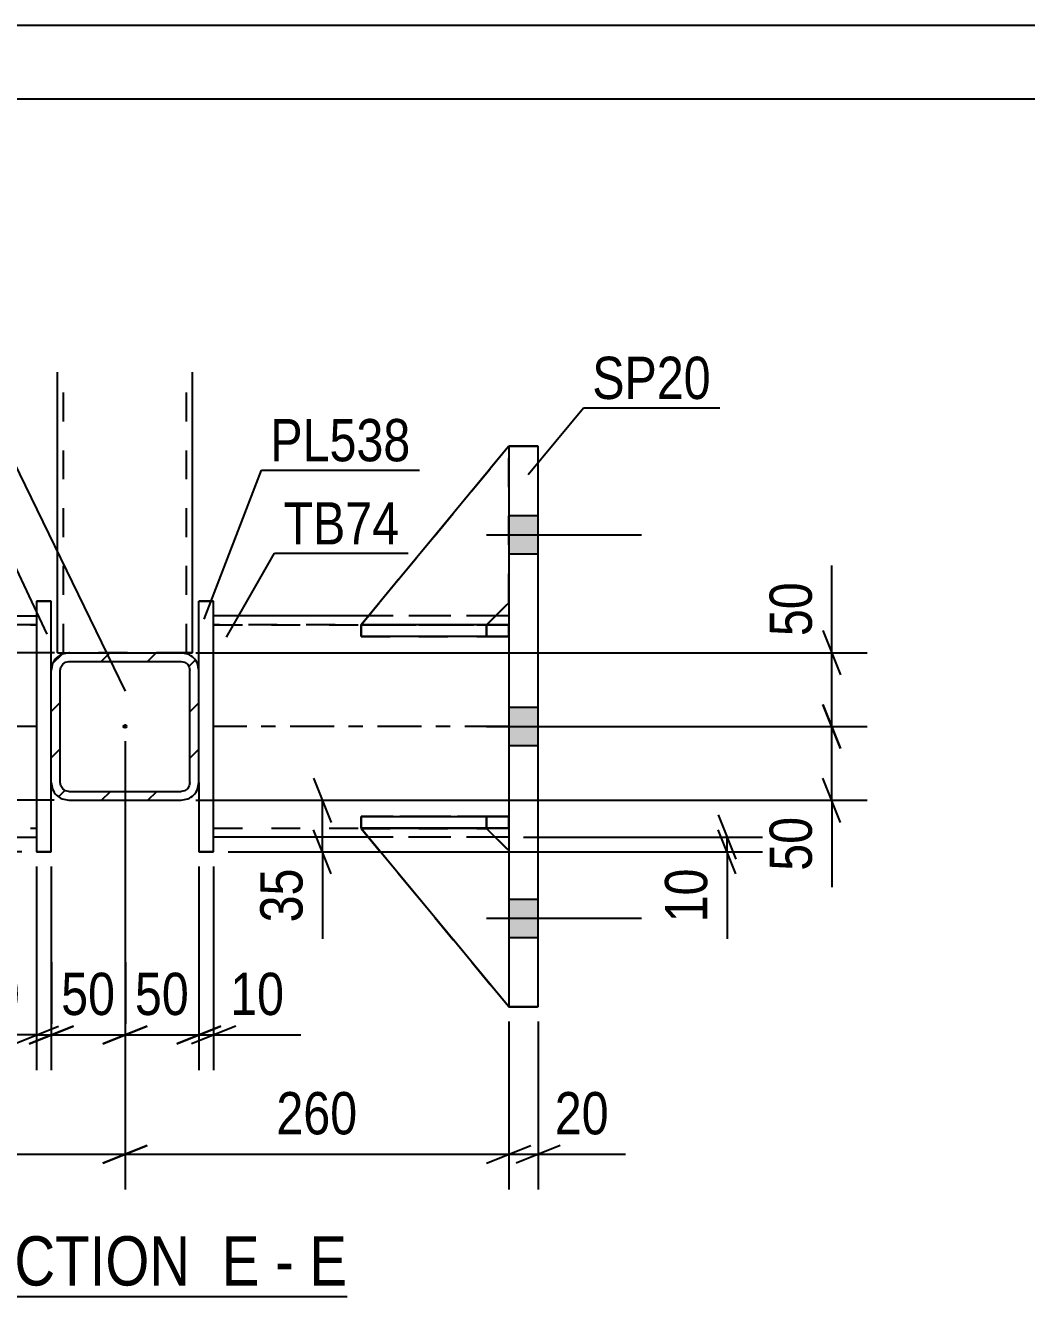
# Model space of a CAD drawing. Header units: millimetres. Extents: x 0 to 594, y 0 to 420.
# Drawn here: x 444.8 to 512.6, y 333.8 to 420 of the extents above; entities that cross this region are included whole.
import ezdxf

# ---------------------------------------------------------------- set-up
doc = ezdxf.new("R2010")
doc.units = ezdxf.units.MM
doc.linetypes.add('DXK_LINE_DOT2', pattern=[3.9198, 1.9599, -1.9599])
doc.linetypes.add('DXK_LINE_DOT3', pattern=[5.9187, 2.979, -0.9799, 0.9799, -0.9799])
doc.styles.add('Arial Narrow', font='ARIALN.TTF', dxfattribs={"height": 0.2})

# ---------------------------------------------------------------- blocks, each defined once
blk = doc.blocks.new('Unknown-570345727-1133')
at = {"color": 5, "linetype": 'Continuous'}
for p, q in [((594, 420), (0, 420)), ((589, 415), (5, 415))]:
    blk.add_line(p, q, dxfattribs=at)
blk = doc.blocks.new('Unknown-570345727-15 - 3614')
at = {"color": 6, "linetype": 'Continuous'}
blk.add_line((438.914, 333.822), (466.56, 333.822), dxfattribs=at)
at = {"color": 0, "linetype": 'Continuous'}
for points in [[(457.022, 334.572), (457.022, 338.072), (438.914, 338.072), (438.914, 334.572)], [(460.629, 334.572), (460.629, 338.072), (458.072, 338.072), (458.072, 334.572)], [(462.954, 334.572), (462.954, 338.072), (461.679, 338.072), (461.679, 334.572)], [(466.56, 334.572), (466.56, 338.072), (464.004, 338.072), (464.004, 334.572)]]:
    blk.add_wipeout(points, dxfattribs=at)
at = {"color": 7, "linetype": 'Continuous', "style": 'Arial Narrow'}
for s, height, p in [('SECTION ', 3.3405, (438.914, 334.572)), ('E', 3.34, (458.072, 334.572)), ('E', 3.34, (464.004, 334.572)), ('-', 3.34, (461.679, 334.572))]:
    blk.add_text(s, height=height, dxfattribs=at).set_placement(p)
blk = doc.blocks.new('Part-570345727-3645 - 3614')
at = {"color": 2, "linetype": 'Continuous'}
for p, q in [((445.514, 380.972), (445.514, 380.972)), ((446.514, 380.972), (445.514, 380.972)), ((445.514, 380.972), (445.514, 363.972)), ((446.514, 380.972), (446.514, 380.972)), ((446.514, 376.273), (446.514, 380.972)), ((446.514, 363.972), (446.514, 368.673)), ((445.514, 363.972), (445.514, 363.972)), ((445.514, 363.972), (446.514, 363.972)), ((446.514, 363.972), (446.514, 363.972))]:
    blk.add_line(p, q, dxfattribs=at)
at = {"color": 7, "linetype": 'DXK_LINE_DOT2'}
for p, q in [((445.514, 380.972), (446.514, 380.972)), ((446.514, 368.673), (446.514, 376.273)), ((446.514, 363.972), (445.514, 363.972))]:
    blk.add_line(p, q, dxfattribs=at)
blk = doc.blocks.new('Part-570345727-3693 - 3614')
at = {"color": 2, "linetype": 'Continuous'}
for p, q in [((425.513, 379.972), (426.404, 379.972)), ((435.01, 379.972), (445.514, 379.972)), ((425.513, 364.972), (426.424, 364.972)), ((435.026, 364.972), (445.514, 364.972))]:
    blk.add_line(p, q, dxfattribs=at)
at = {"color": 7, "linetype": 'DXK_LINE_DOT2'}
for p, q in [((425.513, 379.972), (445.514, 379.972)), ((425.513, 379.972), (425.513, 379.972)), ((425.513, 379.972), (425.513, 364.972)), ((425.513, 379.372), (445.514, 379.372)), ((445.514, 379.372), (425.513, 379.372)), ((426.404, 379.972), (435.01, 379.972)), ((445.514, 379.972), (445.514, 379.972)), ((445.514, 379.972), (445.514, 364.972)), ((425.513, 365.572), (445.514, 365.572)), ((425.513, 365.572), (445.514, 365.572)), ((425.513, 364.972), (445.514, 364.972)), ((426.424, 364.972), (435.026, 364.972))]:
    blk.add_line(p, q, dxfattribs=at)
at = {"color": 7, "linetype": 'DXK_LINE_DOT3'}
blk.add_line((445.514, 372.472), (425.513, 372.472), dxfattribs=at)
blk = doc.blocks.new('Part-570345727-3669 - 3614')
at = {"color": 7, "linetype": 'DXK_LINE_DOT2'}
for p, q in [((467.514, 365.572), (467.514, 366.372)), ((467.514, 366.372), (476.014, 366.372)), ((477.514, 366.372), (467.514, 366.372)), ((476.014, 365.572), (476.014, 366.372)), ((476.014, 366.372), (477.514, 366.372)), ((477.514, 365.572), (477.514, 366.372)), ((476.014, 365.572), (467.514, 365.572)), ((467.514, 365.572), (477.514, 365.572)), ((477.514, 365.572), (476.014, 365.572)), ((477.514, 365.572), (477.514, 365.572))]:
    blk.add_line(p, q, dxfattribs=at)
blk = doc.blocks.new('Part-570345727-3640 - 3614')
at = {"color": 2, "linetype": 'Continuous'}
for p, q in [((456.514, 380.972), (456.514, 380.972)), ((457.514, 380.972), (456.514, 380.972)), ((456.514, 376.273), (456.514, 380.972)), ((457.514, 380.972), (457.514, 380.972)), ((457.514, 363.972), (457.514, 380.972)), ((456.514, 368.673), (456.514, 363.972)), ((456.514, 363.972), (456.514, 363.972)), ((456.514, 363.972), (457.514, 363.972)), ((457.514, 363.972), (457.514, 363.972))]:
    blk.add_line(p, q, dxfattribs=at)
at = {"color": 7, "linetype": 'DXK_LINE_DOT2'}
for p, q in [((456.514, 380.972), (457.514, 380.972)), ((456.514, 368.673), (456.514, 376.273)), ((457.514, 363.972), (456.514, 363.972))]:
    blk.add_line(p, q, dxfattribs=at)
blk = doc.blocks.new('Bolt-570345727-3616 - 3614')
at = {"linetype": 'Continuous'}
for points in [[(479.514, 384.171), (479.514, 386.771), (477.514, 386.771), (477.514, 384.171)], [(479.514, 384.171), (479.514, 386.771), (477.514, 386.771), (477.514, 384.171)], [(479.514, 384.171), (479.514, 386.771), (477.514, 386.771), (477.514, 384.171)], [(479.514, 371.171), (479.514, 373.771), (477.514, 373.771), (477.514, 371.171)], [(479.514, 371.171), (479.514, 373.771), (477.514, 373.771), (477.514, 371.171)], [(479.514, 358.171), (479.514, 360.771), (477.514, 360.771), (477.514, 358.171)], [(479.514, 358.171), (479.514, 360.771), (477.514, 360.771), (477.514, 358.171)], [(479.514, 358.171), (479.514, 360.771), (477.514, 360.771), (477.514, 358.171)]]:
    blk.add_hatch(color=1, dxfattribs=at).paths.add_polyline_path(points)
at = {"color": 1, "linetype": 'Continuous'}
for p, q in [((477.514, 386.771), (479.514, 386.771)), ((477.514, 386.771), (479.514, 386.771)), ((477.514, 386.771), (479.514, 386.771)), ((476.014, 385.471), (486.514, 385.471)), ((476.014, 385.471), (486.514, 385.471)), ((476.014, 385.471), (486.514, 385.471)), ((477.514, 384.171), (479.514, 384.171)), ((477.514, 384.171), (479.514, 384.171)), ((477.514, 384.171), (479.514, 384.171)), ((477.514, 373.771), (479.514, 373.771)), ((477.514, 373.771), (479.514, 373.771)), ((476.014, 372.471), (486.514, 372.471)), ((476.014, 372.471), (486.514, 372.471)), ((477.514, 371.171), (479.514, 371.171)), ((477.514, 371.171), (479.514, 371.171)), ((477.514, 360.771), (479.514, 360.771)), ((477.514, 360.771), (479.514, 360.771)), ((477.514, 360.771), (479.514, 360.771)), ((476.014, 359.471), (486.514, 359.471)), ((476.014, 359.471), (486.514, 359.471)), ((476.014, 359.471), (486.514, 359.471)), ((477.514, 358.171), (479.514, 358.171)), ((477.514, 358.171), (479.514, 358.171)), ((477.514, 358.171), (479.514, 358.171))]:
    blk.add_line(p, q, dxfattribs=at)
blk = doc.blocks.new('Part-570345727-3662 - 3614')
at = {"color": 2, "linetype": 'Continuous'}
for p, q in [((477.514, 391.471), (479.514, 391.471)), ((477.514, 391.471), (477.514, 391.471)), ((477.514, 391.471), (477.514, 353.471)), ((479.514, 391.471), (479.514, 391.471)), ((479.514, 353.471), (479.514, 391.471)), ((479.514, 353.471), (477.514, 353.471))]:
    blk.add_line(p, q, dxfattribs=at)
at = {"color": 7, "linetype": 'DXK_LINE_DOT2'}
for p, q in [((479.514, 391.471), (477.514, 391.471)), ((477.514, 353.471), (477.514, 353.471)), ((477.514, 353.471), (479.514, 353.471)), ((479.514, 353.471), (479.514, 353.471))]:
    blk.add_line(p, q, dxfattribs=at)
blk = doc.blocks.new('Part-570345727-3668 - 3614')
at = {"color": 7, "linetype": 'DXK_LINE_DOT2'}
for p, q in [((467.514, 378.572), (467.514, 379.372)), ((467.514, 379.372), (476.014, 379.372)), ((477.514, 379.372), (467.514, 379.372)), ((476.014, 378.572), (476.014, 379.372)), ((476.014, 379.372), (477.514, 379.372)), ((477.514, 378.572), (477.514, 379.372)), ((476.014, 378.572), (467.514, 378.572)), ((467.514, 378.572), (477.514, 378.572)), ((477.514, 378.572), (476.014, 378.572)), ((477.514, 378.572), (477.514, 378.572))]:
    blk.add_line(p, q, dxfattribs=at)
blk = doc.blocks.new('Part-570345727-3670 - 3614')
at = {"color": 2, "linetype": 'Continuous'}
for p, q in [((467.522, 379.372), (467.514, 379.372)), ((467.514, 379.372), (467.514, 378.572)), ((477.514, 379.372), (468.34, 379.372)), ((477.514, 379.372), (477.514, 379.372)), ((477.514, 379.372), (477.514, 378.572)), ((477.514, 378.572), (467.514, 378.572)), ((477.514, 378.572), (477.514, 378.572))]:
    blk.add_line(p, q, dxfattribs=at)
at = {"color": 7, "linetype": 'DXK_LINE_DOT2'}
for p, q in [((468.34, 379.372), (467.522, 379.372)), ((476.014, 379.372), (467.522, 379.372)), ((477.514, 379.372), (476.014, 379.372)), ((476.014, 379.372), (476.014, 378.572)), ((477.514, 379.372), (477.514, 378.572)), ((467.514, 378.572), (476.014, 378.572)), ((476.014, 378.572), (477.514, 378.572))]:
    blk.add_line(p, q, dxfattribs=at)
blk = doc.blocks.new('Part-570345727-3671 - 3614')
at = {"color": 2, "linetype": 'Continuous'}
for p, q in [((467.514, 366.372), (477.514, 366.372)), ((467.514, 366.372), (467.514, 365.572)), ((477.514, 366.372), (477.514, 366.372)), ((477.514, 366.372), (477.514, 365.572)), ((477.514, 365.572), (467.514, 365.572)), ((477.514, 365.572), (477.514, 365.572))]:
    blk.add_line(p, q, dxfattribs=at)
at = {"color": 7, "linetype": 'DXK_LINE_DOT2'}
for p, q in [((476.014, 366.372), (467.514, 366.372)), ((477.514, 366.372), (476.014, 366.372)), ((476.014, 366.372), (476.014, 365.572)), ((477.514, 366.372), (477.514, 365.572)), ((467.514, 365.572), (476.014, 365.572)), ((476.014, 365.572), (477.514, 365.572))]:
    blk.add_line(p, q, dxfattribs=at)
blk = doc.blocks.new('Part-570345727-3672 - 3614')
at = {"color": 7, "linetype": 'DXK_LINE_DOT2'}
for p, q in [((477.514, 391.472), (467.514, 379.362)), ((467.514, 379.362), (477.514, 391.472)), ((477.514, 380.862), (477.514, 391.472)), ((476.014, 379.362), (477.514, 380.862)), ((476.014, 379.362), (477.514, 380.862)), ((467.514, 379.362), (476.014, 379.362)), ((467.514, 379.362), (467.514, 379.362)), ((476.014, 379.362), (467.514, 379.362)), ((476.014, 379.362), (476.014, 379.362))]:
    blk.add_line(p, q, dxfattribs=at)
blk = doc.blocks.new('Part-570345727-3673 - 3614')
at = {"color": 2, "linetype": 'Continuous'}
for p, q in [((477.514, 391.472), (467.514, 379.362)), ((476.024, 379.372), (477.514, 380.862)), ((468.34, 379.362), (467.514, 379.362)), ((467.514, 379.362), (467.514, 379.362))]:
    blk.add_line(p, q, dxfattribs=at)
at = {"color": 7, "linetype": 'DXK_LINE_DOT2'}
for p, q in [((467.514, 379.362), (477.514, 391.472)), ((477.514, 380.862), (477.514, 391.472)), ((476.014, 379.362), (477.514, 380.862)), ((476.014, 379.362), (467.514, 379.362)), ((476.014, 379.362), (468.34, 379.362)), ((476.014, 379.362), (476.024, 379.372)), ((476.014, 379.362), (476.014, 379.362))]:
    blk.add_line(p, q, dxfattribs=at)
blk = doc.blocks.new('Part-570345727-3674 - 3614')
at = {"color": 7, "linetype": 'DXK_LINE_DOT2'}
for p, q in [((467.514, 365.561), (476.014, 365.561)), ((477.514, 353.472), (467.514, 365.561)), ((467.514, 365.561), (467.514, 365.561)), ((476.014, 365.561), (467.514, 365.561)), ((467.514, 365.561), (477.514, 353.472)), ((476.014, 365.561), (477.514, 364.061)), ((476.014, 365.561), (476.014, 365.561)), ((477.514, 364.061), (476.014, 365.561)), ((477.514, 364.061), (477.514, 353.472))]:
    blk.add_line(p, q, dxfattribs=at)
blk = doc.blocks.new('Part-570345727-3675 - 3614')
at = {"color": 2, "linetype": 'Continuous'}
for p, q in [((467.514, 365.562), (467.514, 365.561)), ((476.014, 365.561), (467.514, 365.561)), ((477.514, 353.472), (467.514, 365.561)), ((476.014, 365.562), (476.014, 365.561)), ((477.514, 364.061), (476.014, 365.561))]:
    blk.add_line(p, q, dxfattribs=at)
at = {"color": 7, "linetype": 'DXK_LINE_DOT2'}
for p, q in [((467.514, 365.562), (476.014, 365.562)), ((477.514, 353.472), (467.514, 365.562)), ((476.014, 365.562), (477.514, 364.062)), ((477.514, 364.062), (477.514, 353.472))]:
    blk.add_line(p, q, dxfattribs=at)
blk = doc.blocks.new('Part-570345727-3688 - 3614')
at = {"color": 2, "linetype": 'Continuous'}
for p, q in [((468.017, 379.971), (457.514, 379.971)), ((477.514, 379.971), (476.623, 379.971)), ((468.002, 364.971), (457.514, 364.971)), ((477.514, 364.971), (476.604, 364.971))]:
    blk.add_line(p, q, dxfattribs=at)
at = {"color": 7, "linetype": 'DXK_LINE_DOT2'}
for p, q in [((477.514, 379.971), (457.514, 379.971)), ((457.514, 379.971), (457.514, 379.971)), ((457.514, 364.971), (457.514, 379.971)), ((477.514, 379.371), (457.514, 379.371)), ((457.514, 379.371), (477.514, 379.371)), ((476.623, 379.971), (468.017, 379.971)), ((477.514, 379.971), (477.514, 379.971)), ((477.514, 379.971), (477.514, 364.971)), ((457.514, 365.571), (477.514, 365.571)), ((457.514, 365.571), (477.514, 365.571)), ((477.514, 364.971), (457.514, 364.971)), ((476.604, 364.971), (468.002, 364.971))]:
    blk.add_line(p, q, dxfattribs=at)
at = {"color": 7, "linetype": 'DXK_LINE_DOT3'}
blk.add_line((477.514, 372.471), (457.514, 372.471), dxfattribs=at)
blk = doc.blocks.new('Part-570345727-3706 - 3614')
at = {"linetype": 'Continuous'}
h = blk.add_hatch(dxfattribs=at)
h.set_pattern_fill('', scale=0.7, style=0, pattern_type=0)
h.set_pattern_definition([(45, (447.2544, 377.3818), (-1.57154, 1.57154), [])])
h.paths.add_polyline_path([(447.714, 377.473), (447.254, 377.382), (446.865, 377.122), (446.605, 376.732), (446.514, 376.273), (446.514, 368.673), (446.605, 368.214), (446.865, 367.825), (447.254, 367.565), (447.714, 367.473), (455.314, 367.473), (455.773, 367.565), (456.162, 367.825), (456.422, 368.214), (456.514, 368.673), (456.514, 376.273), (456.422, 376.732), (456.162, 377.122), (455.773, 377.382), (455.314, 377.473)])
h.paths.add_polyline_path([(455.314, 376.873), (455.543, 376.827), (455.738, 376.697), (455.868, 376.503), (455.914, 376.273), (455.914, 368.673), (455.868, 368.444), (455.738, 368.249), (455.543, 368.119), (455.314, 368.073), (447.714, 368.073), (447.484, 368.119), (447.289, 368.249), (447.159, 368.444), (447.114, 368.673), (447.114, 376.273), (447.159, 376.503), (447.289, 376.697), (447.484, 376.827), (447.714, 376.873)])
blk.add_hatch(color=246, dxfattribs=at).paths.add_polyline_path([(451.514, 372.373, -1), (451.514, 372.573, -1)])
at = {"color": 2, "linetype": 'Continuous'}
for p, q in [((447.714, 377.473), (447.254, 377.382)), ((447.714, 377.473), (447.714, 377.473)), ((447.714, 377.473), (455.314, 377.473)), ((455.314, 377.473), (455.314, 377.473)), ((455.773, 377.382), (455.314, 377.473)), ((446.605, 376.732), (446.514, 376.273)), ((447.159, 376.503), (447.289, 376.697)), ((447.289, 376.697), (447.484, 376.827)), ((447.484, 376.827), (447.714, 376.873)), ((447.714, 376.873), (447.714, 376.873)), ((447.714, 376.873), (455.314, 376.873)), ((455.314, 376.873), (455.314, 376.873)), ((455.314, 376.873), (455.543, 376.827)), ((455.543, 376.827), (455.738, 376.697)), ((455.738, 376.697), (455.868, 376.503)), ((456.514, 376.273), (456.422, 376.732)), ((446.514, 376.273), (446.514, 376.273)), ((446.514, 368.673), (446.514, 376.273)), ((447.114, 376.273), (447.159, 376.503)), ((447.114, 376.273), (447.114, 376.273)), ((447.114, 368.673), (447.114, 376.273)), ((455.868, 376.503), (455.914, 376.273)), ((455.914, 376.273), (455.914, 376.273)), ((455.914, 368.673), (455.914, 376.273)), ((456.514, 376.273), (456.514, 376.273)), ((456.514, 368.673), (456.514, 376.273)), ((446.514, 368.673), (446.514, 368.673)), ((446.514, 368.673), (446.605, 368.214)), ((447.114, 368.673), (447.114, 368.673)), ((447.159, 368.444), (447.114, 368.673)), ((447.289, 368.249), (447.159, 368.444)), ((447.484, 368.119), (447.289, 368.249)), ((447.714, 368.073), (447.484, 368.119)), ((447.714, 368.073), (447.714, 368.073)), ((447.714, 368.073), (455.314, 368.073)), ((455.543, 368.119), (455.314, 368.073)), ((455.314, 368.073), (455.314, 368.073)), ((455.738, 368.249), (455.543, 368.119)), ((455.868, 368.444), (455.738, 368.249)), ((455.914, 368.673), (455.868, 368.444)), ((455.914, 368.673), (455.914, 368.673)), ((456.422, 368.214), (456.514, 368.673)), ((456.514, 368.673), (456.514, 368.673)), ((447.254, 367.565), (447.714, 367.473)), ((447.714, 367.473), (447.714, 367.473)), ((447.714, 367.473), (455.314, 367.473)), ((455.314, 367.473), (455.773, 367.565)), ((455.314, 367.473), (455.314, 367.473))]:
    blk.add_line(p, q, dxfattribs=at)
at = {"color": 7, "linetype": 'DXK_LINE_DOT3'}
blk.add_line((451.514, 372.473), (451.514, 372.473), dxfattribs=at)
at = {"color": 246, "linetype": 'DXK_LINE_DOT2'}
blk.add_line((451.514, 372.473), (451.514, 372.473), dxfattribs=at)
at = {"color": 246, "linetype": 'Continuous'}
blk.add_circle((451.514, 372.473), 0.1, dxfattribs=at)
at = {"color": 2, "linetype": 'Continuous'}
for centre, start, end in [((447.714, 376.273), 112.5, 157.5), ((455.314, 376.273), 22.5, 67.5), ((447.714, 368.673), 202.5, 247.5), ((455.314, 368.673), 292.5, 337.5)]:
    blk.add_arc(centre, 1.2, start, end, dxfattribs=at)
blk = doc.blocks.new('Part-570345727-3707 - 3614')
at = {"color": 2, "linetype": 'Continuous'}
for p, q in [((446.939, 377.473), (446.939, 396.483)), ((456.089, 377.473), (456.089, 396.483)), ((446.939, 377.473), (446.939, 377.473)), ((446.939, 377.473), (447.713, 377.473)), ((455.854, 377.473), (455.314, 377.473)), ((456.028, 377.473), (455.854, 377.473)), ((456.089, 377.473), (456.028, 377.473)), ((456.089, 377.473), (456.089, 377.473))]:
    blk.add_line(p, q, dxfattribs=at)
at = {"color": 7, "linetype": 'DXK_LINE_DOT2'}
for p, q in [((447.339, 377.473), (447.339, 396.483)), ((455.689, 377.473), (455.689, 396.483)), ((446.939, 377.473), (456.089, 377.473)), ((446.939, 377.473), (446.939, 377.473)), ((447.339, 377.473), (447.369, 377.473)), ((447.369, 377.473), (447.456, 377.473)), ((455.595, 377.473), (447.713, 377.473)), ((456.089, 377.473), (456.089, 377.473))]:
    blk.add_line(p, q, dxfattribs=at)
blk = doc.blocks.new('StraightDimension-570345727-3854 - 3614')
at = {"color": 7, "linetype": 'Continuous'}
for p, q in [((439.757, 368.973), (440.957, 365.973)), ((446.713, 367.473), (437.507, 367.473)), ((440.357, 363.972), (440.357, 367.473)), ((440.957, 362.472), (439.757, 365.472)), ((444.514, 363.972), (437.507, 363.972)), ((440.357, 363.972), (440.357, 358.066)), ((440.357, 363.972), (440.357, 358.066))]:
    blk.add_line(p, q, dxfattribs=at)
at = {"color": 0}
blk.add_wipeout([(439.607, 363.447), (435.407, 363.447), (435.407, 358.591), (439.607, 358.591)], dxfattribs=at)
at = {"color": 3, "style": 'Arial Narrow'}
blk.add_text('35', height=2.8633, rotation=90.00021, dxfattribs=at).set_placement((439.007, 359.191))
blk = doc.blocks.new('StraightDimension-570345727-3887 - 3614')
at = {"color": 7, "linetype": 'Continuous'}
for p, q in [((498.812, 373.971), (500.012, 370.971)), ((485.014, 372.471), (501.812, 372.471)), ((499.412, 367.473), (499.412, 372.471)), ((500.012, 365.973), (498.812, 368.973)), ((456.313, 367.473), (501.812, 367.473)), ((499.412, 367.473), (499.412, 361.567)), ((499.412, 367.473), (499.412, 361.567))]:
    blk.add_line(p, q, dxfattribs=at)
at = {"color": 0}
blk.add_wipeout([(498.662, 366.948), (494.462, 366.948), (494.462, 362.092), (498.662, 362.092)], dxfattribs=at)
at = {"color": 3, "style": 'Arial Narrow'}
blk.add_text('50', height=2.8633, rotation=90.00021, dxfattribs=at).set_placement((498.062, 362.692))
blk = doc.blocks.new('StraightDimension-570345727-3737 - 3614')
at = {"color": 7, "linetype": 'Continuous'}
for p, q in [((451.514, 371.474), (451.514, 349.16)), ((446.514, 362.972), (446.514, 349.16)), ((445.014, 350.96), (448.014, 352.16)), ((453.014, 352.16), (450.014, 350.96)), ((446.514, 351.56), (451.514, 351.56))]:
    blk.add_line(p, q, dxfattribs=at)
at = {"color": 0}
blk.add_wipeout([(451.442, 352.31), (451.442, 356.51), (446.585, 356.51), (446.585, 352.31)], dxfattribs=at)
at = {"color": 3, "style": 'Arial Narrow'}
blk.add_text('50', height=2.8633, dxfattribs=at).set_placement((447.185, 352.91))
blk = doc.blocks.new('StraightDimension-570345727-3875 - 3614')
at = {"color": 7, "linetype": 'Continuous'}
for p, q in [((408.013, 377.474), (408.013, 383.38)), ((408.013, 377.474), (408.013, 383.38)), ((407.413, 378.974), (408.613, 375.974)), ((446.738, 377.474), (405.163, 377.474)), ((408.013, 372.472), (408.013, 377.474)), ((408.613, 370.972), (407.413, 373.972)), ((418.013, 372.472), (405.163, 372.472))]:
    blk.add_line(p, q, dxfattribs=at)
at = {"color": 0}
blk.add_wipeout([(407.263, 382.855), (403.063, 382.855), (403.063, 377.999), (407.263, 377.999)], dxfattribs=at)
at = {"color": 3, "style": 'Arial Narrow'}
blk.add_text('50', height=2.8633, rotation=90.00021, dxfattribs=at).set_placement((406.663, 378.599))
blk = doc.blocks.new('StraightDimension-570345727-3812 - 3614')
at = {"color": 7, "linetype": 'Continuous'}
for p, q in [((477.514, 352.472), (477.514, 341.072)), ((479.514, 352.471), (479.514, 341.072)), ((476.014, 342.872), (479.014, 344.072)), ((481.014, 344.072), (478.014, 342.872)), ((477.514, 343.472), (479.514, 343.472)), ((479.514, 343.472), (485.42, 343.472)), ((479.514, 343.472), (485.42, 343.472))]:
    blk.add_line(p, q, dxfattribs=at)
at = {"color": 0}
blk.add_wipeout([(484.895, 344.222), (484.895, 348.422), (480.039, 348.422), (480.039, 344.222)], dxfattribs=at)
at = {"color": 3, "style": 'Arial Narrow'}
blk.add_text('20', height=2.8633, dxfattribs=at).set_placement((480.639, 344.822))
blk = doc.blocks.new('StraightDimension-570345727-3715 - 3614')
at = {"color": 7, "linetype": 'Continuous'}
for p, q in [((456.514, 362.972), (456.514, 349.16)), ((457.514, 362.972), (457.514, 349.16)), ((455.014, 350.96), (458.014, 352.16)), ((459.014, 352.16), (456.014, 350.96)), ((456.514, 351.56), (457.514, 351.56)), ((457.514, 351.56), (463.42, 351.56)), ((457.514, 351.56), (463.42, 351.56))]:
    blk.add_line(p, q, dxfattribs=at)
at = {"color": 0}
blk.add_wipeout([(462.895, 352.31), (462.895, 356.51), (458.039, 356.51), (458.039, 352.31)], dxfattribs=at)
at = {"color": 3, "style": 'Arial Narrow'}
blk.add_text('10', height=2.8633, dxfattribs=at).set_placement((458.639, 352.91))
blk = doc.blocks.new('StraightDimension-570345727-3725 - 3614')
at = {"color": 7, "linetype": 'Continuous'}
for p, q in [((451.514, 371.474), (451.514, 349.16)), ((456.514, 362.972), (456.514, 349.16)), ((450.014, 350.96), (453.014, 352.16)), ((458.014, 352.16), (455.014, 350.96)), ((451.514, 351.56), (456.514, 351.56))]:
    blk.add_line(p, q, dxfattribs=at)
at = {"color": 0}
blk.add_wipeout([(456.442, 352.31), (456.442, 356.51), (451.585, 356.51), (451.585, 352.31)], dxfattribs=at)
at = {"color": 3, "style": 'Arial Narrow'}
blk.add_text('50', height=2.8633, dxfattribs=at).set_placement((452.185, 352.91))
blk = doc.blocks.new('StraightDimension-570345727-3749 - 3614')
at = {"color": 7, "linetype": 'Continuous'}
for p, q in [((445.514, 362.972), (445.514, 349.16)), ((446.514, 362.972), (446.514, 349.16)), ((444.014, 350.96), (447.014, 352.16)), ((448.014, 352.16), (445.014, 350.96)), ((445.514, 351.56), (439.607, 351.56)), ((445.514, 351.56), (439.607, 351.56)), ((445.514, 351.56), (446.514, 351.56))]:
    blk.add_line(p, q, dxfattribs=at)
at = {"color": 0}
blk.add_wipeout([(444.989, 352.31), (444.989, 356.51), (440.132, 356.51), (440.132, 352.31)], dxfattribs=at)
at = {"color": 3, "style": 'Arial Narrow'}
blk.add_text('10', height=2.8633, dxfattribs=at).set_placement((440.732, 352.91))
blk = doc.blocks.new('StraightDimension-570345727-3776 - 3614')
at = {"color": 7, "linetype": 'Continuous'}
for p, q in [((451.514, 371.474), (451.514, 341.072)), ((425.513, 352.472), (425.513, 341.072)), ((427.013, 344.072), (424.013, 342.872)), ((450.014, 342.872), (453.014, 344.072)), ((425.513, 343.472), (451.514, 343.472))]:
    blk.add_line(p, q, dxfattribs=at)
at = {"color": 0}
blk.add_wipeout([(441.856, 344.222), (441.856, 348.422), (435.171, 348.422), (435.171, 344.222)], dxfattribs=at)
at = {"color": 3, "style": 'Arial Narrow'}
blk.add_text('260', height=2.8633, dxfattribs=at).set_placement((435.771, 344.822))
blk = doc.blocks.new('StraightDimension-570345727-3865 - 3614')
at = {"color": 7, "linetype": 'Continuous'}
for p, q in [((407.413, 373.972), (408.613, 370.972)), ((418.013, 372.472), (405.163, 372.472)), ((408.013, 367.473), (408.013, 372.472)), ((408.613, 365.973), (407.413, 368.973)), ((446.713, 367.473), (405.163, 367.473)), ((408.013, 367.473), (408.013, 361.567)), ((408.013, 367.473), (408.013, 361.567))]:
    blk.add_line(p, q, dxfattribs=at)
at = {"color": 0}
blk.add_wipeout([(407.263, 366.948), (403.063, 366.948), (403.063, 362.092), (407.263, 362.092)], dxfattribs=at)
at = {"color": 3, "style": 'Arial Narrow'}
blk.add_text('50', height=2.8633, rotation=90.00021, dxfattribs=at).set_placement((406.663, 362.692))
blk = doc.blocks.new('StraightDimension-570345727-3794 - 3614')
at = {"color": 7, "linetype": 'Continuous'}
for p, q in [((451.514, 371.474), (451.514, 341.072)), ((477.514, 352.472), (477.514, 341.072)), ((453.014, 344.072), (450.014, 342.872)), ((476.014, 342.872), (479.014, 344.072)), ((451.514, 343.472), (477.514, 343.472))]:
    blk.add_line(p, q, dxfattribs=at)
at = {"color": 0}
blk.add_wipeout([(467.856, 344.222), (467.856, 348.422), (461.172, 348.422), (461.172, 344.222)], dxfattribs=at)
at = {"color": 3, "style": 'Arial Narrow'}
blk.add_text('260', height=2.8633, dxfattribs=at).set_placement((461.772, 344.822))
blk = doc.blocks.new('StraightDimension-570345727-3829 - 3614')
at = {"color": 7, "linetype": 'Continuous'}
for p, q in [((491.719, 366.471), (492.919, 363.471)), ((492.919, 362.472), (491.719, 365.472)), ((478.514, 364.971), (494.719, 364.971)), ((492.319, 363.972), (492.319, 364.971)), ((458.514, 363.972), (494.719, 363.972)), ((492.319, 363.972), (492.319, 358.066)), ((492.319, 363.972), (492.319, 358.066))]:
    blk.add_line(p, q, dxfattribs=at)
at = {"color": 0}
blk.add_wipeout([(491.569, 363.447), (487.369, 363.447), (487.369, 358.591), (491.569, 358.591)], dxfattribs=at)
at = {"color": 3, "style": 'Arial Narrow'}
blk.add_text('10', height=2.8633, rotation=90.00021, dxfattribs=at).set_placement((490.969, 359.191))
blk = doc.blocks.new('StraightDimension-570345727-3843 - 3614')
at = {"color": 7, "linetype": 'Continuous'}
for p, q in [((464.289, 368.973), (465.489, 365.973)), ((456.313, 367.473), (467.289, 367.473)), ((464.889, 363.972), (464.889, 367.473)), ((465.489, 362.472), (464.289, 365.472)), ((458.514, 363.972), (467.289, 363.972)), ((464.889, 363.972), (464.889, 358.066)), ((464.889, 363.972), (464.889, 358.066))]:
    blk.add_line(p, q, dxfattribs=at)
at = {"color": 0}
blk.add_wipeout([(464.139, 363.447), (459.939, 363.447), (459.939, 358.591), (464.139, 358.591)], dxfattribs=at)
at = {"color": 3, "style": 'Arial Narrow'}
blk.add_text('35', height=2.8633, rotation=90.00021, dxfattribs=at).set_placement((463.539, 359.191))
blk = doc.blocks.new('StraightDimension-570345727-3896 - 3614')
at = {"color": 7, "linetype": 'Continuous'}
for p, q in [((499.412, 377.474), (499.412, 383.38)), ((499.412, 377.474), (499.412, 383.38)), ((498.812, 378.974), (500.012, 375.974)), ((456.313, 377.474), (501.812, 377.474)), ((499.412, 372.471), (499.412, 377.474)), ((500.012, 370.971), (498.812, 373.971)), ((485.014, 372.471), (501.812, 372.471))]:
    blk.add_line(p, q, dxfattribs=at)
at = {"color": 0}
blk.add_wipeout([(498.662, 382.855), (494.462, 382.855), (494.462, 377.999), (498.662, 377.999)], dxfattribs=at)
at = {"color": 3, "style": 'Arial Narrow'}
blk.add_text('50', height=2.8633, rotation=90.00021, dxfattribs=at).set_placement((498.062, 378.599))
blk = doc.blocks.new('Mark-570345727-3636 - 3614')
at = {"color": 30, "linetype": 'Continuous'}
for p, q in [((456.885, 379.747), (460.761, 389.852)), ((460.761, 389.852), (471.465, 389.852))]:
    blk.add_line(p, q, dxfattribs=at)
at = {"color": 0}
blk.add_wipeout([(470.865, 390.452), (470.865, 393.452), (461.361, 393.452), (461.361, 390.452)], dxfattribs=at)
blk.add_wipeout([(470.865, 390.452), (470.865, 393.452), (461.361, 393.452), (461.361, 390.452)], dxfattribs=at)
at = {"color": 3, "style": 'Arial Narrow'}
blk.add_text('PL538', height=2.8633, dxfattribs=at).set_placement((461.361, 390.452))
blk = doc.blocks.new('Mark-570345727-3641 - 3614')
at = {"color": 30, "linetype": 'Continuous'}
for p in [(430.556, 389.286), (446.241, 378.738)]:
    blk.add_line(p, (441.259, 389.286), dxfattribs=at)
at = {"color": 0}
blk.add_wipeout([(440.659, 389.886), (440.659, 392.886), (431.156, 392.886), (431.156, 389.886)], dxfattribs=at)
blk.add_wipeout([(440.659, 389.886), (440.659, 392.886), (431.156, 392.886), (431.156, 389.886)], dxfattribs=at)
at = {"color": 3, "style": 'Arial Narrow'}
blk.add_text('PL538', height=2.8633, dxfattribs=at).set_placement((431.156, 389.886))
blk = doc.blocks.new('Mark-570345727-3658 - 3614')
at = {"color": 30, "linetype": 'Continuous'}
for p, q in [((478.842, 389.564), (482.577, 394.074)), ((482.577, 394.074), (491.816, 394.074))]:
    blk.add_line(p, q, dxfattribs=at)
at = {"color": 0}
blk.add_wipeout([(491.216, 394.674), (491.216, 397.674), (483.177, 397.674), (483.177, 394.674)], dxfattribs=at)
blk.add_wipeout([(491.216, 394.674), (491.216, 397.674), (483.177, 397.674), (483.177, 394.674)], dxfattribs=at)
at = {"color": 3, "style": 'Arial Narrow'}
blk.add_text('SP20', height=2.8633, dxfattribs=at).set_placement((483.177, 394.674))
blk = doc.blocks.new('Mark-570345727-3684 - 3614')
at = {"color": 30, "linetype": 'Continuous'}
for p, q in [((458.396, 378.516), (461.65, 384.213)), ((461.65, 384.213), (470.705, 384.213))]:
    blk.add_line(p, q, dxfattribs=at)
at = {"color": 0}
blk.add_wipeout([(470.105, 384.813), (470.105, 387.813), (462.25, 387.813), (462.25, 384.813)], dxfattribs=at)
blk.add_wipeout([(470.105, 384.813), (470.105, 387.813), (462.25, 387.813), (462.25, 384.813)], dxfattribs=at)
at = {"color": 3, "style": 'Arial Narrow'}
blk.add_text('TB74', height=2.8633, dxfattribs=at).set_placement((462.25, 384.813))
blk = doc.blocks.new('Mark-570345727-3702 - 3614')
at = {"color": 30, "linetype": 'Continuous'}
for p in [(430.596, 394.787), (451.546, 374.872)]:
    blk.add_line(p, (441.845, 394.787), dxfattribs=at)
at = {"color": 0}
blk.add_wipeout([(441.245, 395.387), (441.245, 398.387), (431.196, 398.387), (431.196, 395.387)], dxfattribs=at)
blk.add_wipeout([(441.245, 395.387), (441.245, 398.387), (431.196, 398.387), (431.196, 395.387)], dxfattribs=at)
at = {"color": 3, "style": 'Arial Narrow'}
blk.add_text('BC365', height=2.8633, dxfattribs=at).set_placement((431.196, 395.387))

msp = doc.modelspace()

# ---------------------------------------------------------------- block references
for name in ['Unknown-570345727-1133', 'Part-570345727-3707 - 3614', 'Part-570345727-3672 - 3614', 'Part-570345727-3673 - 3614', 'Part-570345727-3662 - 3614', 'Bolt-570345727-3616 - 3614', 'Part-570345727-3645 - 3614', 'Part-570345727-3640 - 3614', 'Part-570345727-3693 - 3614', 'Part-570345727-3688 - 3614', 'Part-570345727-3668 - 3614', 'Part-570345727-3670 - 3614', 'Part-570345727-3706 - 3614', 'Part-570345727-3669 - 3614', 'Part-570345727-3671 - 3614', 'Part-570345727-3675 - 3614', 'Part-570345727-3674 - 3614']:
    msp.add_blockref(name, (0, 0))

# ---------------------------------------------------------------- next in the draw order: block references
for name in ['Mark-570345727-3658 - 3614', 'StraightDimension-570345727-3887 - 3614', 'StraightDimension-570345727-3854 - 3614', 'StraightDimension-570345727-3812 - 3614', 'Unknown-570345727-15 - 3614']:
    msp.add_blockref(name, (0, 0))

# ---------------------------------------------------------------- next in the draw order: block references
for name in ['StraightDimension-570345727-3737 - 3614', 'StraightDimension-570345727-3715 - 3614']:
    msp.add_blockref(name, (0, 0))

# ---------------------------------------------------------------- next in the draw order: block references
for name in ['StraightDimension-570345727-3875 - 3614', 'StraightDimension-570345727-3725 - 3614', 'StraightDimension-570345727-3749 - 3614']:
    msp.add_blockref(name, (0, 0))

# ---------------------------------------------------------------- next in the draw order: block references
for name in ['Mark-570345727-3641 - 3614', 'StraightDimension-570345727-3776 - 3614']:
    msp.add_blockref(name, (0, 0))

# ---------------------------------------------------------------- next in the draw order: block references
for name in ['Mark-570345727-3702 - 3614', 'StraightDimension-570345727-3865 - 3614', 'StraightDimension-570345727-3794 - 3614']:
    msp.add_blockref(name, (0, 0))

# ---------------------------------------------------------------- next in the draw order: block references
for name in ['StraightDimension-570345727-3896 - 3614', 'StraightDimension-570345727-3829 - 3614']:
    msp.add_blockref(name, (0, 0))

# ---------------------------------------------------------------- next in the draw order: block references
for name in ['Mark-570345727-3636 - 3614', 'StraightDimension-570345727-3843 - 3614']:
    msp.add_blockref(name, (0, 0))

# ---------------------------------------------------------------- next in the draw order: block references
msp.add_blockref('Mark-570345727-3684 - 3614', (0, 0))

doc.saveas('drawing.dxf')
